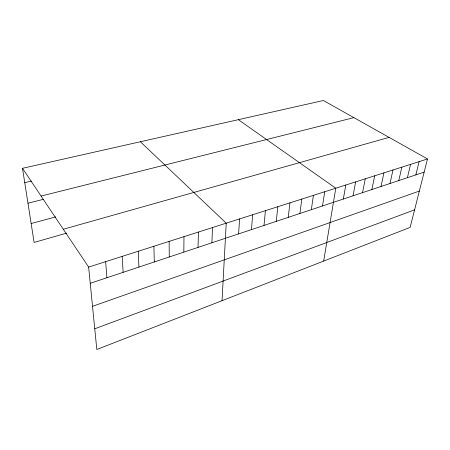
<?xml version="1.0" encoding="UTF-8"?>
<svg xmlns="http://www.w3.org/2000/svg" width="450" height="450" viewBox="0 0 450 450"><rect width="100%" height="100%" fill="white"/><g stroke="black" fill="none" stroke-linecap="round" stroke-linejoin="round"><path stroke-width="0.67" d="M183.836 252.124L183.971 236.666M198.051 247.393L198.422 232.054M211.899 242.781L212.501 227.559M222.041 300.684L226.226 223.183L140.372 141.75M238.59 233.899L239.614 218.908M251.449 229.618L252.669 214.746M264.004 225.439L265.404 210.679M276.255 221.355L277.836 206.713M288.225 217.373L289.974 202.838M299.919 213.48L301.826 199.058M311.344 209.678L313.402 195.362M322.509 205.959L324.714 191.756M323.674 261.079L335.773 188.224L238.348 119.672M343.339 199.024L345.803 185.023M353.048 195.795L355.629 181.89M362.559 192.628L365.254 178.819M371.886 189.523L374.681 175.809M381.026 186.48L383.923 172.862M389.987 183.493L392.985 169.971M398.779 180.568L401.867 167.136M407.402 177.699L410.574 164.357M415.862 174.881L419.119 161.629M427.5 158.957L410.136 227.385L96.812 349.487L88.639 267.086L22.5 168.311L323.376 100.513L427.5 158.957L88.639 267.086M94.759 328.787L414.585 209.852M92.531 306.309L419.349 191.076M90.242 283.281L424.159 172.119M66.606 233.139L34.11 242.432L22.5 168.311M63.304 229.252L389.07 137.385M31.151 223.537L55.665 216.911M27.968 203.231L43.684 199.243M41.085 196.065L353.897 117.647M24.744 182.655L31.427 181.069M105.643 261.664L106.92 277.729M122.175 256.387L123.137 272.329M138.257 251.252L138.921 267.075M153.906 246.263L154.288 261.962M169.138 241.397L169.256 256.978"/></g></svg>
